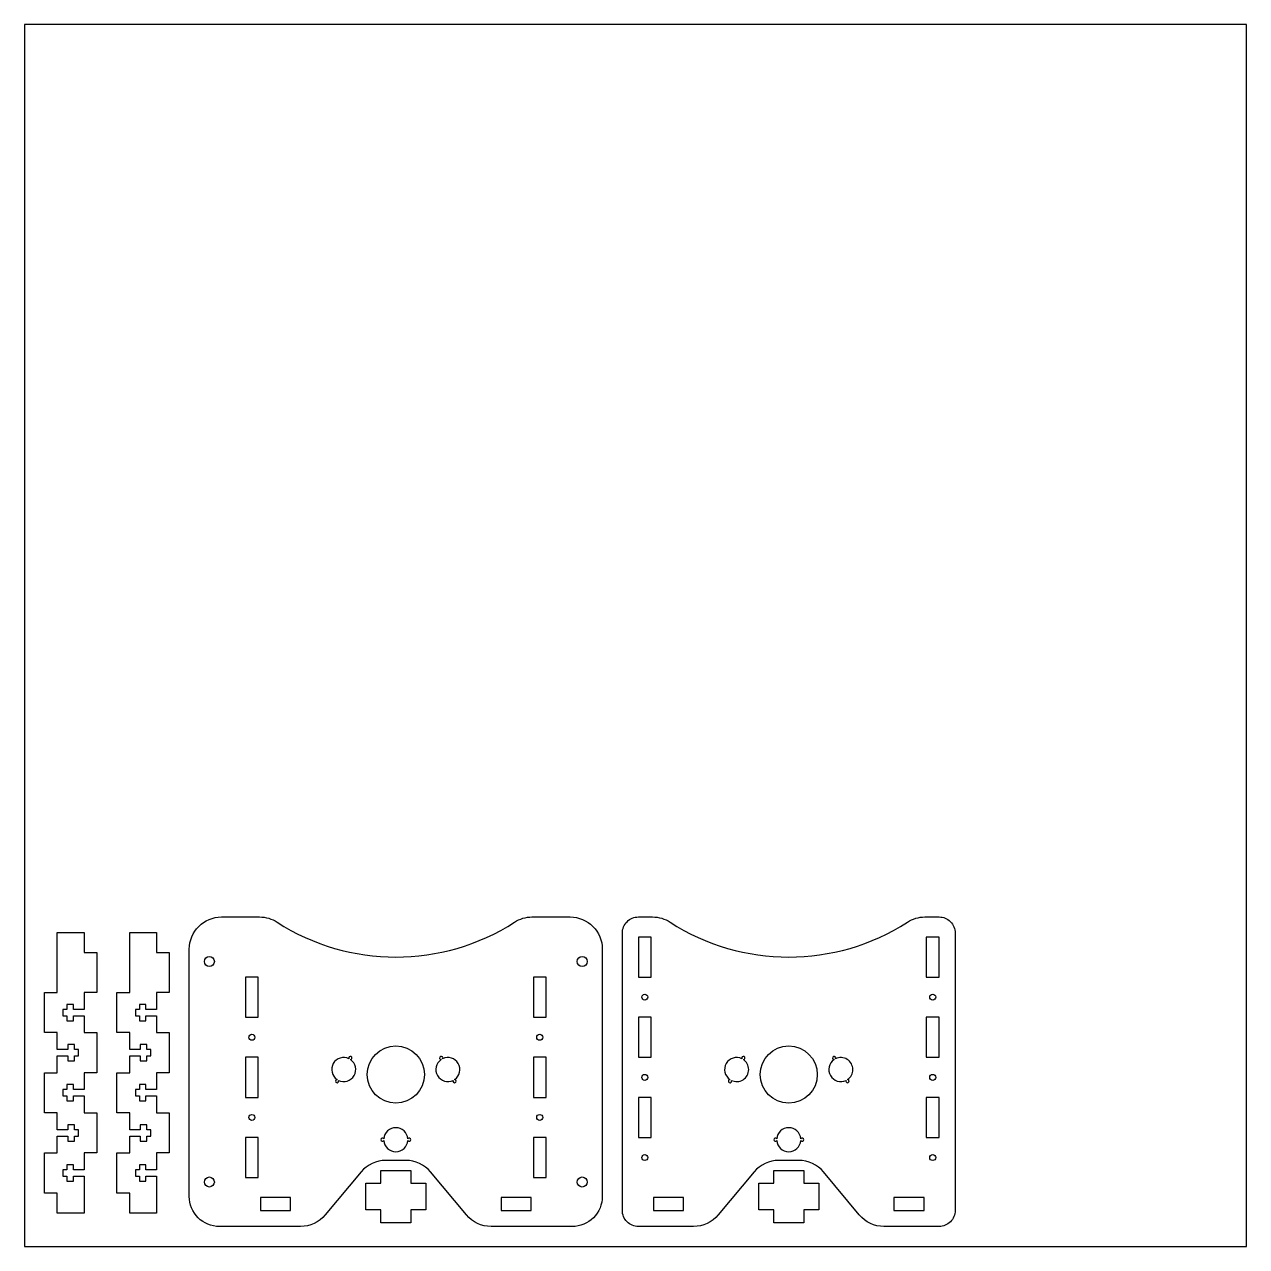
# Model space of a CAD drawing. Extents: x -1159 to -549, y 500 to 1110.
import ezdxf

# ---------------------------------------------------------------- set-up
doc = ezdxf.new("R2010")
doc.units = 0
doc.layers.add('DEFAULT', color=7, linetype='CONTINUOUS')

msp = doc.modelspace()

# ---------------------------------------------------------------- linework, layer by layer
at = {"layer": 'DEFAULT'}
for points in [[(-1158.7, 500), (-549.1, 500), (-549.1, 1109.6), (-1158.7, 1109.6)], [(-1122.58, 626.7), (-1128.98, 626.7), (-1128.98, 618.29), (-1134.23, 618.29), (-1134.23, 620.79), (-1137.48, 620.79), (-1137.48, 618.29), (-1139.48, 618.29), (-1139.48, 615.11), (-1137.48, 615.11), (-1137.48, 612.61), (-1134.23, 612.61), (-1134.23, 615.11), (-1128.98, 615.11), (-1128.98, 606.7), (-1122.58, 606.7), (-1122.58, 586.7), (-1128.98, 586.7), (-1128.98, 578.29), (-1134.23, 578.29), (-1134.23, 580.79), (-1137.48, 580.79), (-1137.48, 578.29), (-1139.48, 578.29), (-1139.48, 575.11), (-1137.48, 575.11), (-1137.48, 572.61), (-1134.23, 572.61), (-1134.23, 575.11), (-1128.98, 575.11), (-1128.98, 566.7), (-1122.58, 566.7), (-1122.58, 546.7), (-1128.98, 546.7), (-1128.98, 538.29), (-1134.23, 538.29), (-1134.23, 540.79), (-1137.48, 540.79), (-1137.48, 538.29), (-1139.48, 538.29), (-1139.48, 535.11), (-1137.48, 535.11), (-1137.48, 532.61), (-1134.23, 532.61), (-1134.23, 535.11), (-1128.98, 535.11), (-1128.98, 516.7), (-1142.3, 516.7), (-1142.3, 526.7), (-1148.7, 526.7), (-1148.7, 546.7), (-1142.3, 546.7), (-1142.3, 555.11), (-1137.05, 555.11), (-1137.05, 552.61), (-1133.8, 552.61), (-1133.8, 555.11), (-1131.8, 555.11), (-1131.8, 558.29), (-1133.8, 558.29), (-1133.8, 560.79), (-1137.05, 560.79), (-1137.05, 558.29), (-1142.3, 558.29), (-1142.3, 566.7), (-1148.7, 566.7), (-1148.7, 586.7), (-1142.3, 586.7), (-1142.3, 595.11), (-1137.05, 595.11), (-1137.05, 592.61), (-1133.8, 592.61), (-1133.8, 595.11), (-1131.8, 595.11), (-1131.8, 598.29), (-1133.8, 598.29), (-1133.8, 600.79), (-1137.05, 600.79), (-1137.05, 598.29), (-1142.3, 598.29), (-1142.3, 606.7), (-1148.7, 606.7), (-1148.7, 626.7), (-1142.3, 626.7), (-1142.3, 656.7), (-1128.98, 656.7), (-1128.98, 646.7), (-1122.58, 646.7)], [(-1086.46, 626.7), (-1092.86, 626.7), (-1092.86, 618.29), (-1098.11, 618.29), (-1098.11, 620.79), (-1101.36, 620.79), (-1101.36, 618.29), (-1103.36, 618.29), (-1103.36, 615.11), (-1101.36, 615.11), (-1101.36, 612.61), (-1098.11, 612.61), (-1098.11, 615.11), (-1092.86, 615.11), (-1092.86, 606.7), (-1086.46, 606.7), (-1086.46, 586.7), (-1092.86, 586.7), (-1092.86, 578.29), (-1098.11, 578.29), (-1098.11, 580.79), (-1101.36, 580.79), (-1101.36, 578.29), (-1103.36, 578.29), (-1103.36, 575.11), (-1101.36, 575.11), (-1101.36, 572.61), (-1098.11, 572.61), (-1098.11, 575.11), (-1092.86, 575.11), (-1092.86, 566.7), (-1086.46, 566.7), (-1086.46, 546.7), (-1092.86, 546.7), (-1092.86, 538.29), (-1098.11, 538.29), (-1098.11, 540.79), (-1101.36, 540.79), (-1101.36, 538.29), (-1103.36, 538.29), (-1103.36, 535.11), (-1101.36, 535.11), (-1101.36, 532.61), (-1098.11, 532.61), (-1098.11, 535.11), (-1092.86, 535.11), (-1092.86, 516.7), (-1106.18, 516.7), (-1106.18, 526.7), (-1112.58, 526.7), (-1112.58, 546.7), (-1106.18, 546.7), (-1106.18, 555.11), (-1100.93, 555.11), (-1100.93, 552.61), (-1097.68, 552.61), (-1097.68, 555.11), (-1095.68, 555.11), (-1095.68, 558.29), (-1097.68, 558.29), (-1097.68, 560.79), (-1100.93, 560.79), (-1100.93, 558.29), (-1106.18, 558.29), (-1106.18, 566.7), (-1112.58, 566.7), (-1112.58, 586.7), (-1106.18, 586.7), (-1106.18, 595.11), (-1100.93, 595.11), (-1100.93, 592.61), (-1097.68, 592.61), (-1097.68, 595.11), (-1095.68, 595.11), (-1095.68, 598.29), (-1097.68, 598.29), (-1097.68, 600.79), (-1100.93, 600.79), (-1100.93, 598.29), (-1106.18, 598.29), (-1106.18, 606.7), (-1112.58, 606.7), (-1112.58, 626.7), (-1106.18, 626.7), (-1106.18, 656.7), (-1092.86, 656.7), (-1092.86, 646.7), (-1086.46, 646.7)], [(-852.46, 654.4), (-852.46, 634.4), (-846.06, 634.4), (-846.06, 654.4)], [(-702.46, 654.4), (-708.86, 654.4), (-708.86, 634.4), (-702.46, 634.4)], [(-1048.46, 634.4), (-1048.46, 614.4), (-1042.06, 614.4), (-1042.06, 634.4)], [(-898.46, 614.4), (-898.46, 634.4), (-904.86, 634.4), (-904.86, 614.4)], [(-852.46, 594.4), (-846.06, 594.4), (-846.06, 614.4), (-852.46, 614.4)], [(-702.46, 614.4), (-708.86, 614.4), (-708.86, 594.4), (-702.46, 594.4)], [(-1042.06, 594.4), (-1048.46, 594.4), (-1048.46, 574.4), (-1042.06, 574.4)], [(-904.86, 574.4), (-898.46, 574.4), (-898.46, 594.4), (-904.86, 594.4)], [(-852.46, 574.4), (-852.46, 554.4), (-846.06, 554.4), (-846.06, 574.4)], [(-708.86, 554.4), (-702.46, 554.4), (-702.46, 574.4), (-708.86, 574.4)], [(-1048.46, 534.4), (-1042.06, 534.4), (-1042.06, 554.4), (-1048.46, 554.4)], [(-898.46, 554.4), (-904.86, 554.4), (-904.86, 534.4), (-898.46, 534.4)], [(-988.46, 518.28), (-988.46, 531.6), (-980.96, 531.6), (-980.96, 538), (-965.96, 538), (-965.96, 531.6), (-958.46, 531.6), (-958.46, 518.28), (-965.96, 518.28), (-965.96, 511.88), (-980.96, 511.88), (-980.96, 518.28)], [(-762.46, 531.6), (-762.46, 518.28), (-769.96, 518.28), (-769.96, 511.88), (-784.96, 511.88), (-784.96, 518.28), (-792.46, 518.28), (-792.46, 531.6), (-784.96, 531.6), (-784.96, 538), (-769.96, 538), (-769.96, 531.6)], [(-1040.96, 518), (-1025.96, 518), (-1025.96, 524.4), (-1040.96, 524.4)], [(-905.96, 518), (-905.96, 524.4), (-920.96, 524.4), (-920.96, 518)], [(-844.96, 518), (-829.96, 518), (-829.96, 524.4), (-844.96, 524.4)], [(-709.96, 524.4), (-724.96, 524.4), (-724.96, 518), (-709.96, 518)]]:
    msp.add_lwpolyline(points, close=True, dxfattribs=at)
for points in [[(-1056.46, 510), (-1061.46, 510, -0.414214), (-1076.46, 525), (-1076.46, 648.4, -0.414214), (-1060.46, 664.4), (-1056.46, 664.4), (-1041.39, 664.4, -0.145144), (-1032.66, 661.81, 0.294117), (-914.25, 661.81, -0.145144), (-905.53, 664.4), (-890.46, 664.4), (-886.46, 664.4, -0.414214), (-870.46, 648.4), (-870.46, 525, -0.414214), (-885.46, 510), (-890.46, 510), (-925.96, 510, -0.222585), (-938.26, 515.76), (-956.16, 537.24, 0.222585), (-968.45, 543), (-978.46, 543, 0.222585), (-990.76, 537.24), (-1008.66, 515.76, -0.222585), (-1020.95, 510)], [(-709.53, 664.4), (-702.46, 664.4, -0.414214), (-694.46, 656.4), (-694.46, 518, -0.414214), (-702.46, 510), (-729.96, 510, -0.222585), (-742.26, 515.76), (-760.16, 537.24, 0.222585), (-772.45, 543), (-782.46, 543, 0.222585), (-794.76, 537.24), (-812.66, 515.76, -0.222585), (-824.95, 510), (-852.46, 510, -0.414214), (-860.46, 518), (-860.46, 656.4, -0.414214), (-852.46, 664.4), (-845.39, 664.4, -0.145144), (-836.66, 661.81, 0.294117), (-718.25, 661.81, -0.145144)], [(-1001.97, 582.52, 0.126433), (-1002.07, 582.91, 0.933202), (-996.09, 593.28, 3.584427), (-996.81, 593.69, 0.933202), (-1002.79, 583.32, 2.379587)], [(-944.94, 582.52, 2.379593), (-944.13, 583.32, 0.933202), (-950.11, 593.69, 3.584406), (-950.83, 593.28, 0.933202), (-944.84, 582.91, 0.126434)], [(-797.44, 588.3, 0.249523), (-800.09, 593.28, 3.584427), (-800.81, 593.69, 0.933202), (-806.79, 583.32, 3.584427), (-806.07, 582.91, 0.554549)], [(-745.48, 588.3, 0.554549), (-754.11, 593.69, 3.584406), (-754.83, 593.28, 0.933202), (-748.84, 582.91, 3.584448), (-748.13, 583.32, 0.249523)], [(-967.47, 553.71, 0.933202), (-979.44, 553.71, 3.584428), (-979.44, 552.89, 0.933202), (-967.47, 552.89, 3.584428)], [(-783.44, 552.89, 0.933202), (-771.47, 552.89, 3.584428), (-771.47, 553.71, 0.933202), (-783.44, 553.71, 3.584428)]]:
    msp.add_lwpolyline(points, format="xyb", close=True, dxfattribs=at)
for centre, radius in [((-1066.46, 642.2), 2.5), ((-880.46, 642.2), 2.5), ((-849.26, 624.4), 1.5), ((-705.66, 624.4), 1.5), ((-1045.26, 604.4), 1.5), ((-901.66, 604.4), 1.5), ((-973.46, 585.8), 14.25), ((-777.46, 585.8), 14.25), ((-849.26, 584.4), 1.5), ((-705.66, 584.4), 1.5), ((-1045.26, 564.4), 1.5), ((-901.66, 564.4), 1.5), ((-849.26, 544.4), 1.5), ((-705.66, 544.4), 1.5), ((-1066.46, 532.2), 2.5), ((-880.46, 532.2), 2.5)]:
    msp.add_circle(centre, radius, dxfattribs=at)

doc.saveas('drawing.dxf')
